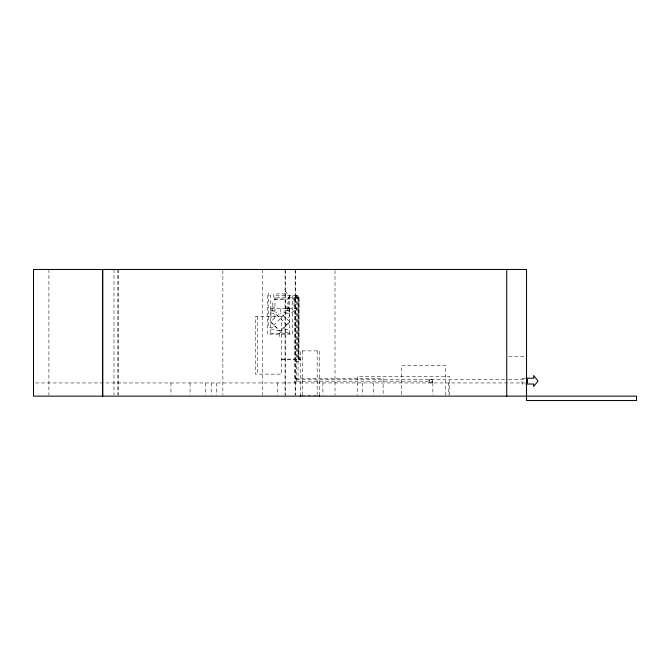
<?xml version="1.0" encoding="UTF-8"?>
<svg xmlns="http://www.w3.org/2000/svg" width="670" height="670" viewBox="0 0 670 670"><rect width="100%" height="100%" fill="white"/><g stroke="black" fill="none" stroke-linecap="round" stroke-linejoin="round"><path stroke-width="0.5" stroke-dasharray="3.35 2.51" d="M298.853 359.43L298.921 297.17A1.759 1.759 0 0 0 296.274 295.646A1.759 1.759 0 0 0 296.274 298.694A1.759 1.759 0 0 0 298.921 297.17L298.853 359.43L298.921 297.17L274.943 297.17M279.29 333.409L280.646 332.446L288.142 332.437M300.453 357.671L299.197 357.671L299.197 359.43L295.395 359.43L295.462 296.718M270.981 321.826L270.672 322.144L279.373 330.846L279.691 330.536M273.486 325.444L284.792 314.138M280.228 308.61L280.228 312.932L270.764 321.583L280.228 331.039L289.683 328.895M295.395 297.17L298.921 297.17M274.943 298.929L297.162 298.929M274.943 307.095L270.981 307.095L270.981 317.354L274.943 317.354L274.943 295.411L298.041 295.411L298.041 379.421M285.286 307.002L289.239 307.002L289.239 317.262L285.286 317.262M285.286 308.518L289.239 308.518M270.764 308.61L292.757 308.61M285.286 310.344L289.239 310.344M270.981 310.428L274.943 310.428M283.427 312.011C289.976 314.465 287.531 305.855 287.723 302.823M272.724 302.907C273.536 306.106 270.069 314.49 277.02 312.094M285.286 313.192L289.239 313.192M270.981 313.275L274.943 313.275M272.95 327.647L269.164 327.647L268.662 325.989L268.343 292.522M270.764 333.677L289.683 333.677M508.831 356.549L525.498 356.549M281.467 359.078L300.453 359.078M281.467 359.782L300.453 359.782M295.395 361.189L300.453 361.189M524.953 378.232L522.056 378.232L522.056 384.027L524.953 384.027M295.177 378.542L383.148 378.542L383.148 395.107M296.274 379.421L507.693 379.421M508.731 379.421L527.416 379.421M296.274 381.188L432.636 381.188M35.552 382.947L527.416 382.947M301.45 395.258L319.372 395.258L319.372 350.879L300.453 350.879L300.453 395.258M298.962 297.12L295.353 297.246M270.764 328.895L280.228 331.039L289.683 321.583L280.228 312.932M289.423 321.834L289.741 322.153L281.031 330.854L280.722 330.545M276.375 314.515L287.681 325.813M449.562 395.099L449.562 376.347L357.219 376.347L357.219 395.099M448.247 382.947L448.247 395.124M445.684 395.116L445.684 365.351L401.699 365.351L401.699 395.116M432.854 382.947L432.854 395.124M432.636 379.421L432.636 382.947M429.118 379.421L429.118 382.947M373.282 382.947L373.282 395.124M362.286 382.947L362.286 395.124M335.017 270.504L335.017 395.107M322.89 382.947L322.89 395.124M317.17 350.879L317.17 395.107M302.656 350.879L302.656 395.107M297.162 295.411L297.162 359.43M296.274 295.411L296.274 382.947M295.428 270.504L295.428 395.099M295.177 269.466L295.177 395.124M294.515 298.929L294.515 382.947M294.004 297.145L294.004 308.744L296.726 308.744L291.232 313.133L285.73 308.744L288.217 308.744L288.217 297.145M292.757 295.411L292.757 334.121L267.246 334.121L267.246 295.453L270.764 295.453L270.764 334.121M289.683 295.453L289.683 334.121M285.311 270.504L285.311 395.124M285.06 269.466L285.06 395.099M279.29 333.275L279.29 336.65M277.615 382.947L277.615 395.124M262.439 269.466L262.439 395.099M257.489 316.525L257.489 374.145M222.85 270.504L222.85 395.099M216.259 382.947L216.259 395.124M211.201 382.947L211.201 395.124M205.447 382.947L205.447 395.124M190.054 382.947L190.054 395.124M170.951 382.947L170.951 395.124M118.171 269.466L118.171 395.124M117.92 269.466L117.92 395.099M113.992 269.466L113.992 395.124M48.893 269.466L48.893 395.124M289.8 296.718L285.412 302.212L285.412 299.733L273.812 299.733L273.812 293.937L285.412 293.937L285.412 291.216L289.8 296.718M281.467 316.525L255.295 316.525L255.295 374.145L281.467 374.145L281.467 316.525M429.629 382.428A1.759 1.759 0 0 0 432.577 381.64A1.759 1.759 0 0 0 430.416 379.488A1.759 1.759 0 0 0 429.629 382.428"/><path stroke-width="1" d="M525.925 378.232L533.655 378.232L533.655 375.51L538.044 381.004L533.655 386.506L533.655 384.027L525.925 384.027M527.416 379.421L527.416 382.947M506.746 269.466L506.746 396.137M319.372 395.258L319.372 396.137M300.453 395.258L300.453 396.137M102.778 269.466L102.778 396.137M102.527 269.466L102.527 396.137M526.536 269.466L33.5 269.466L33.5 396.137L636.5 396.137L636.5 400.534L526.536 400.534L526.536 269.466"/></g></svg>
